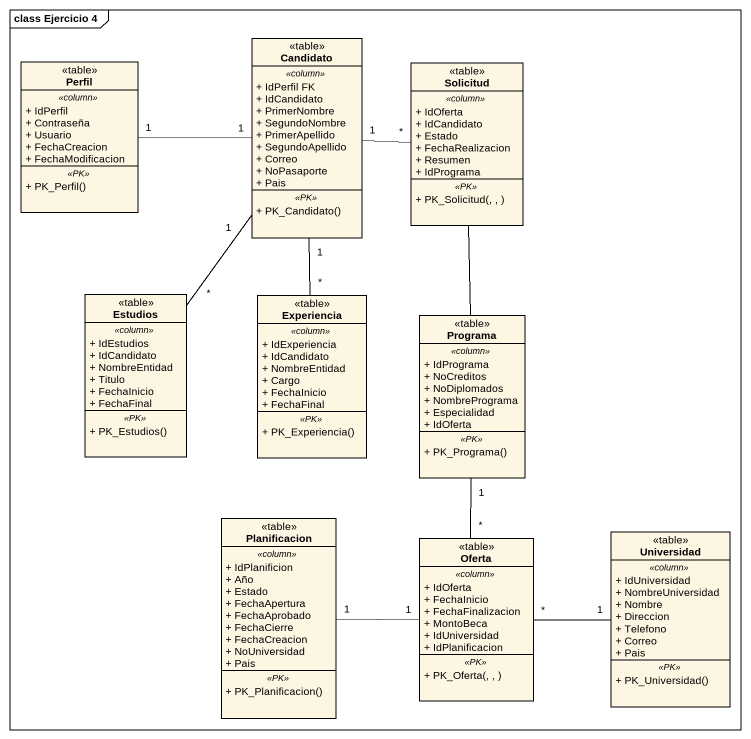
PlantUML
@startuml
mainframe class Ejercicio 4
hide circle
hide empty members
skinparam classAttributeIconSize 0
class Candidato <<table>> {
  .. <<column>> ..
  + IdPerfil FK
  + IdCandidato
  + PrimerNombre
  + SegundoNombre
  + PrimerApellido
  + SegundoApellido
  + Correo
  + NoPasaporte
  + Pais
  .. <<PK>> ..
  + PK_Candidato()
}
class Perfil <<table>> {
  .. <<column>> ..
  + IdPerfil
  + Contraseña
  + Usuario
  + FechaCreacion
  + FechaModificacion
  .. <<PK>> ..
  + PK_Perfil()
}
class Solicitud <<table>> {
  .. <<column>> ..
  + IdOferta
  + IdCandidato
  + Estado
  + FechaRealizacion
  + Resumen
  + IdPrograma
  .. <<PK>> ..
  + PK_Solicitud(, , )
}
class Estudios <<table>> {
  .. <<column>> ..
  + IdEstudios
  + IdCandidato
  + NombreEntidad
  + Titulo
  + FechaInicio
  + FechaFinal
  .. <<PK>> ..
  + PK_Estudios()
}
class Experiencia <<table>> {
  .. <<column>> ..
  + IdExperiencia
  + IdCandidato
  + NombreEntidad
  + Cargo
  + FechaInicio
  + FechaFinal
  .. <<PK>> ..
  + PK_Experiencia()
}
class Programa <<table>> {
  .. <<column>> ..
  + IdPrograma
  + NoCreditos
  + NoDiplomados
  + NombrePrograma
  + Especialidad
  + IdOferta
  .. <<PK>> ..
  + PK_Programa()
}
class Planificacion <<table>> {
  .. <<column>> ..
  + IdPlanificion
  + Año
  + Estado
  + FechaApertura
  + FechaAprobado
  + FechaCierre
  + FechaCreacion
  + NoUniversidad
  + Pais
  .. <<PK>> ..
  + PK_Planificacion()
}
class Oferta <<table>> {
  .. <<column>> ..
  + IdOferta
  + FechaInicio
  + FechaFinalizacion
  + MontoBeca
  + IdUniversidad
  + IdPlanificacion
  .. <<PK>> ..
  + PK_Oferta(, , )
}
class Universidad <<table>> {
  .. <<column>> ..
  + IdUniversidad
  + NombreUniversidad
  + Nombre
  + Direccion
  + Telefono
  + Correo
  + Pais
  .. <<PK>> ..
  + PK_Universidad()
}
Candidato "1" -left- "1" Perfil
Candidato "1" -right- "*" Solicitud
Estudios "*" -up- "1" Candidato
Experiencia "*" -up- "1" Candidato
Programa -up- Solicitud
Planificacion "1" -right- "1" Oferta
Oferta "*" -up- "1" Programa
Oferta "*" -right- "1" Universidad
@enduml
